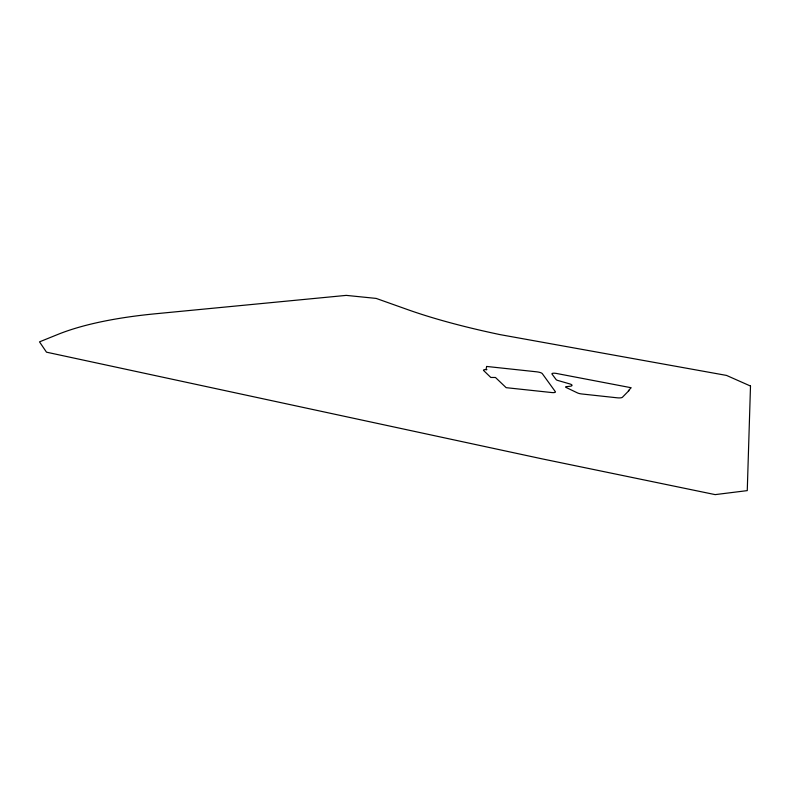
<?xml version="1.0" encoding="UTF-8"?>
<svg xmlns="http://www.w3.org/2000/svg" width="790" height="790" viewBox="0 0 790 790"><rect width="100%" height="100%" fill="white"/><g stroke="black" fill="none" stroke-linecap="round" stroke-linejoin="round"><path stroke-width="1.19" d="M750.5 386.043L747.261 490.62L715.167 494.619L541.812 458.802L46.492 352.172L39.5 341.863L57.868 334.427A248.001 71.199 3.1 0 1 155.126 313.808L346.247 295.381L376.159 298.413L407.62 309.601A283.916 58.213 6.5 0 0 500.129 334.634L726.514 375.418L750.5 386.043M486.67 366.451L486.018 369.532L486.936 369.631A3.328 0.909 5.7 0 0 483.599 370.5L490.817 377.462L495.468 377.482L506.153 387.673L551.983 392.571A3.496 0.978 6.5 0 0 555.311 391.633L542.305 373.64A5.826 1.57 6.3 0 0 536.765 371.833L486.67 366.451M628.85 390.714L622.441 397.242A5.589 1.541 7.3 0 1 617.247 397.814L581.805 393.973A5.55 1.541 6.9 0 1 577.371 392.867L565.976 387.406A2.054 0.563 6.7 0 1 566.381 386.646L570.034 386.271A5.204 1.422 6.7 0 0 569.728 383.891L557.957 380.504A4.385 1.185 6.5 0 1 556.101 379.565L551.963 374.016A3.328 0.889 6.5 0 1 556.13 373.394L631.19 387.742L628.356 390.625L628.85 390.714"/></g></svg>
